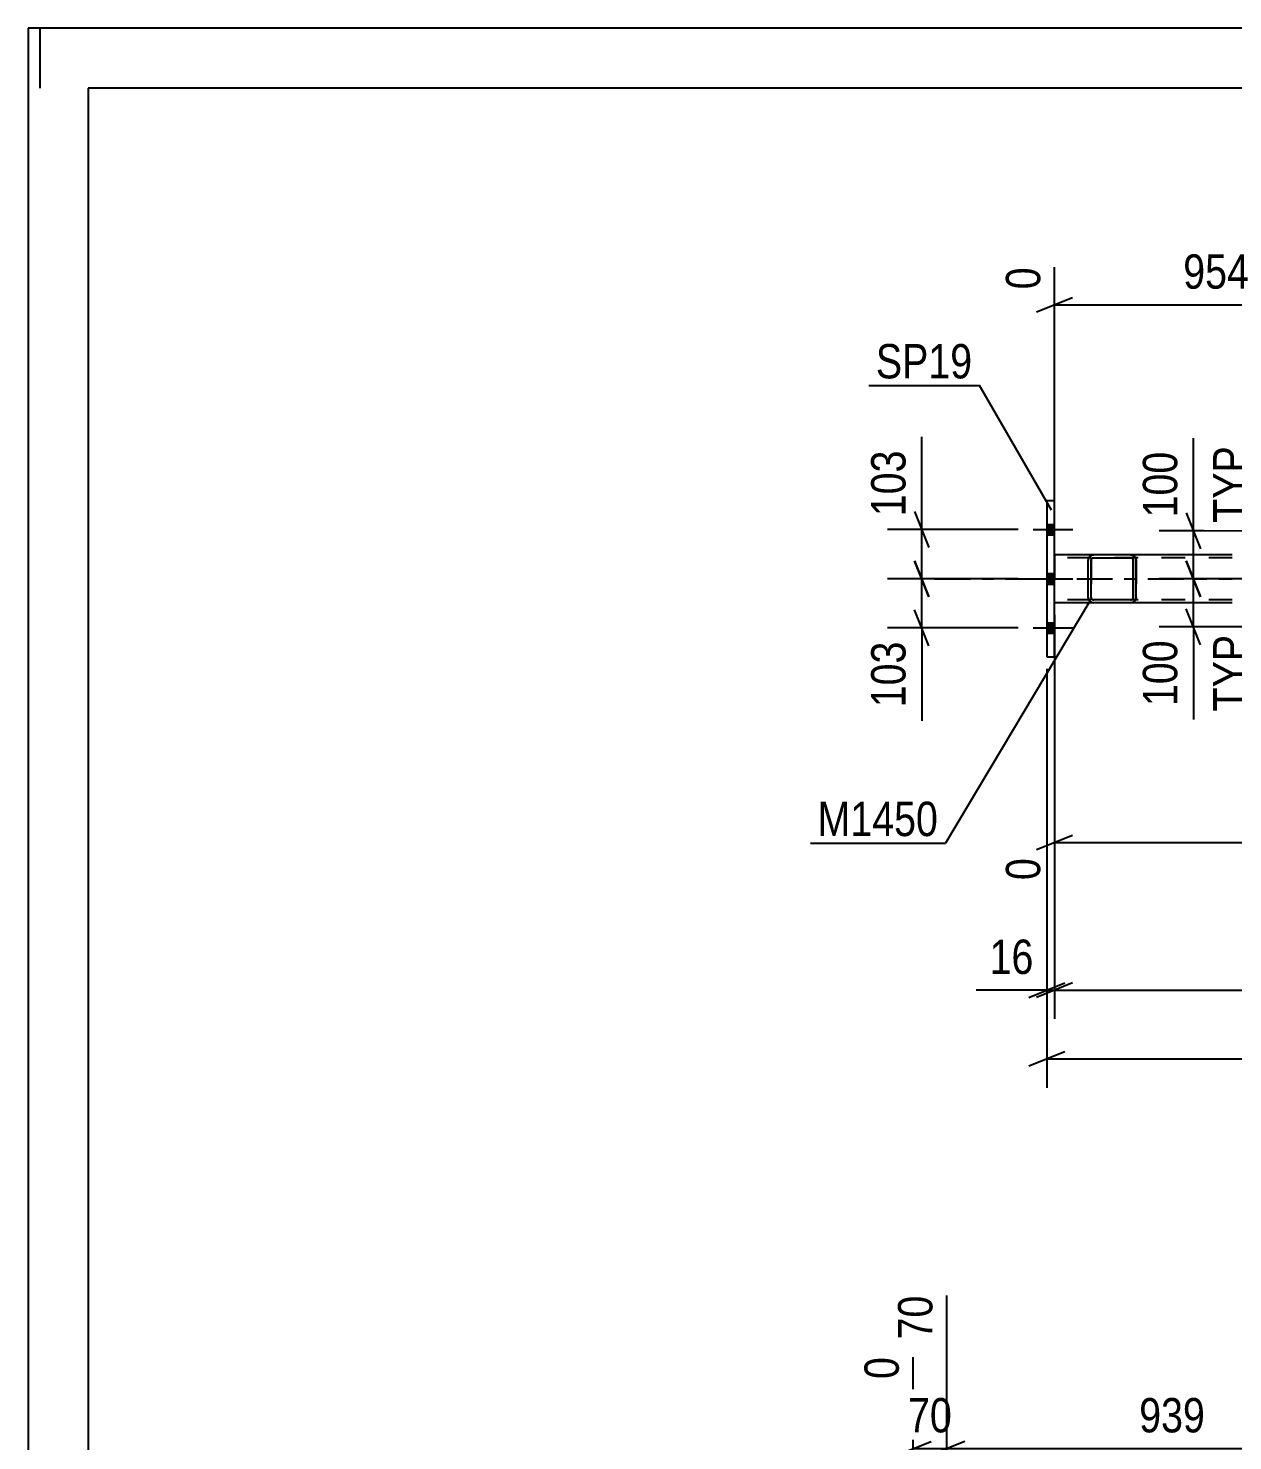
# Model space of a CAD drawing. Header units: millimetres. Extents: x -110 to 731, y -430 to 164.
# Drawn here: x -110.1 to -9.7, y 46.1 to 163.9 of the extents above; entities that cross this region are included whole.
import ezdxf

# ---------------------------------------------------------------- set-up
doc = ezdxf.new("R2010")
doc.units = ezdxf.units.MM
doc.linetypes.add('DXK_LINE_DOT2', pattern=[3.9198, 1.9599, -1.9599])
doc.linetypes.add('DXK_LINE_DOT3', pattern=[5.9187, 2.979, -0.9799, 0.9799, -0.9799])
doc.styles.add('Arial Narrow', font='ARIALN.TTF', dxfattribs={"height": 0.2})

# ---------------------------------------------------------------- blocks, each defined once
blk = doc.blocks.new('Unknown-570343290-53952')
at = {"color": 5, "linetype": 'Continuous'}
for p, q in [((730.87, 163.91), (-110.13, 163.91)), ((-110.13, 163.91), (-110.13, -430.09)), ((-109.13, 158.91), (-109.13, 163.91)), ((725.87, 158.91), (-105.13, 158.91)), ((-105.13, 158.91), (-105.13, -425.09))]:
    blk.add_line(p, q, dxfattribs=at)
blk = doc.blocks.new('Bolt-570343290-68945 - 68787')
at = {"linetype": 'Continuous'}
for points in [[(-24.58, 121.67), (-24.58, 122.55), (-25.22, 122.55), (-25.22, 121.67)], [(-24.58, 121.67), (-24.58, 122.55), (-25.22, 122.55), (-25.22, 121.67)], [(-24.58, 121.67), (-24.58, 122.55), (-25.22, 122.55), (-25.22, 121.67)], [(-24.58, 117.57), (-24.58, 118.45), (-25.22, 118.45), (-25.22, 117.57)], [(-24.58, 117.57), (-24.58, 118.45), (-25.22, 118.45), (-25.22, 117.57)], [(-24.58, 113.47), (-24.58, 114.35), (-25.22, 114.35), (-25.22, 113.47)], [(-24.58, 113.47), (-24.58, 114.35), (-25.22, 114.35), (-25.22, 113.47)], [(-24.58, 113.47), (-24.58, 114.35), (-25.22, 114.35), (-25.22, 113.47)]]:
    blk.add_hatch(color=1, dxfattribs=at).paths.add_polyline_path(points)
at = {"color": 1, "linetype": 'Continuous'}
for p, q in [((-25.22, 122.55), (-24.58, 122.55)), ((-25.22, 122.55), (-24.58, 122.55)), ((-25.22, 122.55), (-24.58, 122.55)), ((-26.38, 122.11), (-23.06, 122.11)), ((-26.38, 122.11), (-23.06, 122.11)), ((-26.38, 122.11), (-23.06, 122.11)), ((-25.22, 121.67), (-24.58, 121.67)), ((-25.22, 121.67), (-24.58, 121.67)), ((-25.22, 121.67), (-24.58, 121.67)), ((-26.38, 118.01), (-23.06, 118.01)), ((-26.38, 118.01), (-23.06, 118.01)), ((-25.22, 118.45), (-24.58, 118.45)), ((-25.22, 118.45), (-24.58, 118.45)), ((-25.22, 117.57), (-24.58, 117.57)), ((-25.22, 117.57), (-24.58, 117.57)), ((-25.22, 114.35), (-24.58, 114.35)), ((-25.22, 114.35), (-24.58, 114.35)), ((-25.22, 114.35), (-24.58, 114.35)), ((-26.38, 113.91), (-23.06, 113.91)), ((-26.38, 113.91), (-23.06, 113.91)), ((-26.38, 113.91), (-23.06, 113.91)), ((-25.22, 113.47), (-24.58, 113.47)), ((-25.22, 113.47), (-24.58, 113.47)), ((-25.22, 113.47), (-24.58, 113.47))]:
    blk.add_line(p, q, dxfattribs=at)
blk = doc.blocks.new('Part-570343290-68815 - 68787')
at = {"color": 2, "linetype": 'Continuous'}
for p, q in [((-9.78, 120.01), (-24.58, 120.01)), ((-21.31, 116.01), (-24.58, 116.01)), ((-9.78, 116.01), (-18.25, 116.01))]:
    blk.add_line(p, q, dxfattribs=at)
at = {"color": 7, "linetype": 'DXK_LINE_DOT2'}
for p, q in [((-24.58, 120.01), (-24.58, 116.01)), ((-9.78, 119.77), (-24.58, 119.77)), ((-9.78, 116.25), (-24.58, 116.25)), ((-18.25, 116.01), (-21.31, 116.01))]:
    blk.add_line(p, q, dxfattribs=at)
at = {"color": 7, "linetype": 'DXK_LINE_DOT3'}
blk.add_line((-34.58, 118.01), (-9.78, 118.01), dxfattribs=at)
blk = doc.blocks.new('Part-570343290-68818 - 68787')
at = {"color": 2, "linetype": 'Continuous'}
for p, q in [((-24.58, 124.51), (-25.22, 124.51)), ((-25.22, 124.51), (-25.22, 111.51)), ((-24.58, 111.51), (-24.58, 124.51)), ((-25.22, 111.51), (-24.58, 111.51))]:
    blk.add_line(p, q, dxfattribs=at)
at = {"color": 7, "linetype": 'DXK_LINE_DOT2'}
for p, q in [((-25.22, 124.51), (-25.22, 111.51)), ((-24.58, 111.51), (-24.58, 124.51))]:
    blk.add_line(p, q, dxfattribs=at)
blk = doc.blocks.new('Part-570343290-68891 - 68787')
at = {"color": 2, "linetype": 'Continuous'}
for p, q in [((-21.78, 119.53), (-21.75, 119.71)), ((-21.75, 119.71), (-21.78, 119.53)), ((-21.78, 116.49), (-21.78, 119.53)), ((-21.78, 119.53), (-21.78, 119.53)), ((-21.78, 116.49), (-21.78, 119.53)), ((-21.54, 119.53), (-21.52, 119.62)), ((-21.54, 116.49), (-21.54, 119.53)), ((-21.52, 119.62), (-21.47, 119.7)), ((-21.3, 120.01), (-21.49, 119.97)), ((-21.47, 119.7), (-21.39, 119.75)), ((-21.4, 119.75), (-21.39, 119.75)), ((-21.39, 119.75), (-21.3, 119.77)), ((-18.26, 120.01), (-21.3, 120.01)), ((-21.3, 119.77), (-18.26, 119.77)), ((-18.08, 119.97), (-18.26, 120.01)), ((-18.26, 119.77), (-18.17, 119.75)), ((-18.17, 119.75), (-18.09, 119.7)), ((-18.09, 119.7), (-18.17, 119.75)), ((-18.09, 119.7), (-18.04, 119.62)), ((-18.04, 119.62), (-18.09, 119.7)), ((-18.04, 119.62), (-18.02, 119.53)), ((-18.02, 119.53), (-18.04, 119.62)), ((-18.02, 116.49), (-18.02, 119.53)), ((-18.02, 119.53), (-18.02, 119.53)), ((-18.02, 119.53), (-18.02, 116.49)), ((-17.78, 119.53), (-17.82, 119.71)), ((-17.78, 116.49), (-17.78, 119.53)), ((-21.78, 116.49), (-21.78, 116.49)), ((-21.75, 116.3), (-21.78, 116.49)), ((-21.78, 116.49), (-21.75, 116.3)), ((-21.52, 116.39), (-21.54, 116.49)), ((-21.47, 116.32), (-21.52, 116.39)), ((-21.49, 116.04), (-21.49, 116.04)), ((-21.49, 116.04), (-21.3, 116.01)), ((-21.39, 116.26), (-21.47, 116.32)), ((-21.4, 116.26), (-21.39, 116.26)), ((-21.3, 116.25), (-21.39, 116.26)), ((-18.26, 116.25), (-21.3, 116.25)), ((-18.26, 116.01), (-21.3, 116.01)), ((-18.17, 116.26), (-18.26, 116.25)), ((-18.26, 116.01), (-18.08, 116.04)), ((-18.09, 116.32), (-18.17, 116.26)), ((-18.17, 116.26), (-18.09, 116.32)), ((-18.04, 116.39), (-18.09, 116.32)), ((-18.09, 116.32), (-18.04, 116.39)), ((-18.02, 116.49), (-18.04, 116.39)), ((-18.04, 116.39), (-18.02, 116.49)), ((-18.02, 116.49), (-18.02, 116.49)), ((-17.82, 116.3), (-17.78, 116.49))]:
    blk.add_line(p, q, dxfattribs=at)
at = {"color": 7, "linetype": 'DXK_LINE_DOT2'}
for p, q in [((-21.53, 119.62), (-21.54, 119.53)), ((-21.54, 119.53), (-21.54, 119.53)), ((-21.54, 119.53), (-21.54, 116.49)), ((-21.47, 119.7), (-21.53, 119.62)), ((-21.49, 119.97), (-21.3, 120.01)), ((-21.49, 119.97), (-21.49, 119.97)), ((-21.4, 119.75), (-21.47, 119.7)), ((-21.39, 119.75), (-21.3, 119.77)), ((-21.3, 120.01), (-21.3, 120.01)), ((-21.3, 120.01), (-21.3, 120.01)), ((-21.3, 119.77), (-21.3, 119.77)), ((-21.3, 119.77), (-21.3, 119.77)), ((-18.26, 120.01), (-18.08, 119.97)), ((-18.17, 119.75), (-18.26, 119.77)), ((-18.17, 119.75), (-18.17, 119.75)), ((-17.82, 119.71), (-17.78, 119.53)), ((-17.78, 119.53), (-17.78, 119.53)), ((-17.78, 119.53), (-17.78, 116.49)), ((-21.54, 116.49), (-21.54, 116.49)), ((-21.54, 116.49), (-21.53, 116.39)), ((-21.53, 116.39), (-21.47, 116.32)), ((-21.3, 116.01), (-21.49, 116.04)), ((-21.47, 116.32), (-21.4, 116.26)), ((-21.39, 116.26), (-21.3, 116.25)), ((-21.3, 116.25), (-21.3, 116.25)), ((-21.3, 116.25), (-21.3, 116.25)), ((-21.3, 116.01), (-21.3, 116.01)), ((-21.3, 116.01), (-21.3, 116.01)), ((-18.26, 116.25), (-18.17, 116.26)), ((-18.08, 116.04), (-18.26, 116.01)), ((-18.17, 116.26), (-18.17, 116.26)), ((-17.78, 116.49), (-17.82, 116.3)), ((-17.78, 116.49), (-17.78, 116.49))]:
    blk.add_line(p, q, dxfattribs=at)
at = {"color": 2, "linetype": 'Continuous'}
for centre, start, end in [((-21.3, 119.53), 112.5, 157.5), ((-21.3, 119.53), 112.5, 157.5), ((-18.26, 119.53), 22.5, 67.5), ((-21.3, 116.49), 202.5, 247.5), ((-21.3, 116.49), 202.5, 247.5), ((-18.26, 116.49), 292.5, 337.5)]:
    blk.add_arc(centre, 0.48, start, end, dxfattribs=at)
at = {"color": 7, "linetype": 'DXK_LINE_DOT2'}
for centre, start, end in [((-18.26, 119.53), 22.5, 67.5), ((-18.26, 116.49), 292.5, 337.5)]:
    blk.add_arc(centre, 0.48, start, end, dxfattribs=at)
blk = doc.blocks.new('StraightDimension-570343290-74703 - 68787')
at = {"color": 7, "linetype": 'Continuous'}
for p, q in [((-24.58, 110.51), (-24.58, 81.31)), ((-23.08, 84.31), (-26.08, 83.11)), ((-24.58, 83.71), (688.44, 83.71))]:
    blk.add_line(p, q, dxfattribs=at)
blk = doc.blocks.new('StraightDimension-570343290-69791 - 68787')
at = {"color": 7, "linetype": 'Continuous'}
for p, q in [((-13.01, 122.01), (-13.01, 129.74)), ((-13.01, 122.01), (-13.01, 129.74)), ((-13.61, 123.51), (-12.41, 120.51)), ((1.35, 122.01), (-15.86, 122.01)), ((-13.01, 118.01), (-13.01, 122.01)), ((-12.41, 116.51), (-13.61, 119.51)), ((3.55, 118.01), (-15.86, 118.01))]:
    blk.add_line(p, q, dxfattribs=at)
at = {"color": 0, "linetype": 'Continuous'}
blk.add_wipeout([(-7.91, 129.67), (-12.11, 129.67), (-12.11, 122.08), (-7.91, 122.08)], dxfattribs=at)
at = {"color": 0}
blk.add_wipeout([(-13.76, 129.22), (-17.96, 129.22), (-17.96, 122.53), (-13.76, 122.53)], dxfattribs=at)
at = {"color": 3, "style": 'Arial Narrow'}
blk.add_text('100', height=2.863, rotation=90.0002, dxfattribs=at).set_placement((-14.36, 123.13))
at = {"color": 3, "linetype": 'Continuous', "style": 'Arial Narrow'}
blk.add_text('TYP', height=2.863, rotation=90.0002, dxfattribs=at).set_placement((-8.51, 122.68))
blk = doc.blocks.new('StraightDimension-570343290-69792 - 68787')
at = {"color": 7, "linetype": 'Continuous'}
for p, q in [((-13.61, 119.51), (-12.41, 116.51)), ((3.55, 118.01), (-15.86, 118.01)), ((-13.01, 114.01), (-13.01, 118.01)), ((-12.41, 112.51), (-13.61, 115.51)), ((1.35, 114.01), (-15.86, 114.01)), ((-13.01, 114.01), (-13.01, 106.27)), ((-13.01, 114.01), (-13.01, 106.27))]:
    blk.add_line(p, q, dxfattribs=at)
at = {"color": 0}
blk.add_wipeout([(-13.76, 113.48), (-17.96, 113.48), (-17.96, 106.8), (-13.76, 106.8)], dxfattribs=at)
at = {"color": 0, "linetype": 'Continuous'}
blk.add_wipeout([(-7.91, 113.93), (-12.11, 113.93), (-12.11, 106.35), (-7.91, 106.35)], dxfattribs=at)
at = {"color": 3, "linetype": 'Continuous', "style": 'Arial Narrow'}
blk.add_text('TYP', height=2.863, rotation=90.0002, dxfattribs=at).set_placement((-8.51, 106.95))
at = {"color": 3, "style": 'Arial Narrow'}
blk.add_text('100', height=2.863, rotation=90.0002, dxfattribs=at).set_placement((-14.36, 107.4))
blk = doc.blocks.new('StraightDimension-570343290-69809 - 68787')
at = {"color": 7, "linetype": 'Continuous'}
for p, q in [((-35.66, 122.11), (-35.66, 129.84)), ((-35.66, 122.11), (-35.66, 129.84)), ((-36.26, 123.61), (-35.06, 120.61)), ((-27.62, 122.11), (-38.51, 122.11)), ((-35.66, 118.01), (-35.66, 122.11)), ((-35.06, 116.51), (-36.26, 119.51)), ((-27.62, 118.01), (-38.51, 118.01))]:
    blk.add_line(p, q, dxfattribs=at)
at = {"color": 0}
blk.add_wipeout([(-36.41, 129.32), (-40.61, 129.32), (-40.61, 122.63), (-36.41, 122.63)], dxfattribs=at)
at = {"color": 3, "style": 'Arial Narrow'}
blk.add_text('103', height=2.863, rotation=90.0002, dxfattribs=at).set_placement((-37.01, 123.23))
blk = doc.blocks.new('StraightDimension-570343290-69810 - 68787')
at = {"color": 7, "linetype": 'Continuous'}
for p, q in [((-36.26, 119.51), (-35.06, 116.51)), ((-27.62, 118.01), (-38.51, 118.01)), ((-35.66, 113.91), (-35.66, 118.01)), ((-35.06, 112.41), (-36.26, 115.41)), ((-27.62, 113.91), (-38.51, 113.91)), ((-35.66, 113.91), (-35.66, 106.17)), ((-35.66, 113.91), (-35.66, 106.17))]:
    blk.add_line(p, q, dxfattribs=at)
at = {"color": 0}
blk.add_wipeout([(-36.41, 113.38), (-40.61, 113.38), (-40.61, 106.7), (-36.41, 106.7)], dxfattribs=at)
at = {"color": 3, "style": 'Arial Narrow'}
blk.add_text('103', height=2.863, rotation=90.0002, dxfattribs=at).set_placement((-37.01, 107.3))
blk = doc.blocks.new('StraightDimension-570343290-70975 - 68787')
at = {"color": 7, "linetype": 'Continuous'}
for p, q in [((2.35, 123.01), (2.35, 147.64)), ((-24.58, 121.01), (-24.58, 143.98)), ((-23.08, 141.45), (-26.08, 140.25)), ((0.85, 140.25), (3.85, 141.45)), ((-24.58, 140.85), (2.35, 140.85))]:
    blk.add_line(p, q, dxfattribs=at)
at = {"color": 0}
blk.add_wipeout([(-7.77, 141.6), (-7.77, 145.8), (-14.46, 145.8), (-14.46, 141.6)], dxfattribs=at)
at = {"color": 3, "style": 'Arial Narrow'}
blk.add_text('954', height=2.863, dxfattribs=at).set_placement((-13.86, 142.2))
at = {"color": 0, "linetype": 'Continuous'}
for points in [[(1.75, 148.24), (-2.45, 148.24), (-2.45, 141.55), (1.75, 141.55)], [(-25.18, 144.58), (-29.38, 144.58), (-29.38, 141.55), (-25.18, 141.55)]]:
    blk.add_wipeout(points, dxfattribs=at)
at = {"color": 3, "linetype": 'Continuous', "style": 'Arial Narrow'}
for s, height, p in [('954', 2.863, (1.15, 142.15)), ('0', 2.86, (-25.78, 142.15))]:
    blk.add_text(s, height=height, rotation=90.0002, dxfattribs=at).set_placement(p)
blk = doc.blocks.new('StraightDimension-570343290-74027 - 68787')
at = {"color": 7, "linetype": 'Continuous'}
for p, q in [((-24.58, 115.01), (-24.58, 92.89)), ((35.35, 108.81), (35.35, 87.4)), ((-23.08, 96.61), (-26.08, 95.41)), ((33.85, 95.41), (36.85, 96.61)), ((-24.58, 96.01), (35.35, 96.01))]:
    blk.add_line(p, q, dxfattribs=at)
at = {"color": 0}
blk.add_wipeout([(9.64, 96.76), (9.64, 100.96), (1.13, 100.96), (1.13, 96.76)], dxfattribs=at)
at = {"color": 3, "style": 'Arial Narrow'}
blk.add_text('1779', height=2.863, dxfattribs=at).set_placement((1.73, 97.36))
at = {"color": 0, "linetype": 'Continuous'}
for points in [[(-25.18, 95.31), (-29.38, 95.31), (-29.38, 92.29), (-25.18, 92.29)], [(34.75, 95.31), (30.55, 95.31), (30.55, 86.8), (34.75, 86.8)]]:
    blk.add_wipeout(points, dxfattribs=at)
at = {"color": 3, "linetype": 'Continuous', "style": 'Arial Narrow'}
for s, height, p in [('0', 2.86, (-25.78, 92.89)), ('1779', 2.863, (34.15, 87.4))]:
    blk.add_text(s, height=height, rotation=90.0002, dxfattribs=at).set_placement(p)
blk = doc.blocks.new('StraightDimension-570343290-74704 - 68787')
at = {"color": 7, "linetype": 'Continuous'}
for p, q in [((-25.22, 110.51), (-25.22, 81.31)), ((-24.58, 110.51), (-24.58, 81.31)), ((-25.22, 83.71), (-31.13, 83.71)), ((-25.22, 83.71), (-31.13, 83.71)), ((-26.72, 83.11), (-23.72, 84.31)), ((-23.08, 84.31), (-26.08, 83.11)), ((-25.22, 83.71), (-24.58, 83.71))]:
    blk.add_line(p, q, dxfattribs=at)
at = {"color": 0}
blk.add_wipeout([(-25.75, 84.46), (-25.75, 88.66), (-30.6, 88.66), (-30.6, 84.46)], dxfattribs=at)
at = {"color": 3, "style": 'Arial Narrow'}
blk.add_text('16', height=2.863, dxfattribs=at).set_placement((-30, 85.06))
blk = doc.blocks.new('StraightDimension-570343290-74733 - 68787')
at = {"color": 7, "linetype": 'Continuous'}
for p, q in [((-25.22, 110.51), (-25.22, 75.58)), ((-23.72, 78.58), (-26.72, 77.38)), ((-25.22, 77.98), (689.08, 77.98))]:
    blk.add_line(p, q, dxfattribs=at)
blk = doc.blocks.new('StraightDimension-570343290-65586 - 41617')
at = {"color": 7, "linetype": 'Continuous'}
for p, q in [((-33.57, 10.15), (-33.57, 58.25)), ((-36.37, 3), (-36.37, 53.12)), ((-37.87, 44.89), (-34.87, 46.09)), ((-32.07, 46.09), (-35.07, 44.89)), ((-36.37, 45.49), (-33.57, 45.49))]:
    blk.add_line(p, q, dxfattribs=at)
at = {"color": 0, "linetype": 'Continuous'}
blk.add_wipeout([(-34.17, 58.85), (-38.37, 58.85), (-38.37, 53.99), (-34.17, 53.99)], dxfattribs=at)
at = {"color": 3, "linetype": 'Continuous', "style": 'Arial Narrow'}
blk.add_text('70', height=2.863, rotation=90.0002, dxfattribs=at).set_placement((-34.77, 54.59))
at = {"color": 0}
blk.add_wipeout([(-32.54, 46.24), (-32.54, 50.44), (-37.4, 50.44), (-37.4, 46.24)], dxfattribs=at)
at = {"color": 3, "style": 'Arial Narrow'}
blk.add_text('70', height=2.863, dxfattribs=at).set_placement((-36.8, 46.84))
at = {"color": 0, "linetype": 'Continuous'}
blk.add_wipeout([(-36.97, 53.72), (-41.17, 53.72), (-41.17, 50.69), (-36.97, 50.69)], dxfattribs=at)
at = {"color": 3, "linetype": 'Continuous', "style": 'Arial Narrow'}
blk.add_text('0', height=2.86, rotation=90.0002, dxfattribs=at).set_placement((-37.57, 51.29))
blk = doc.blocks.new('StraightDimension-570343290-65585 - 41617')
at = {"color": 7, "linetype": 'Continuous'}
for p, q in [((-33.57, 10.15), (-33.57, 58.25)), ((3.99, 10.84), (3.99, 54.1)), ((-32.07, 46.09), (-35.07, 44.89)), ((2.49, 44.89), (5.49, 46.09)), ((-33.57, 45.49), (3.99, 45.49))]:
    blk.add_line(p, q, dxfattribs=at)
at = {"color": 0}
blk.add_wipeout([(-11.45, 46.24), (-11.45, 50.44), (-18.13, 50.44), (-18.13, 46.24)], dxfattribs=at)
at = {"color": 3, "style": 'Arial Narrow'}
blk.add_text('939', height=2.863, dxfattribs=at).set_placement((-17.53, 46.84))
at = {"color": 0, "linetype": 'Continuous'}
blk.add_wipeout([(3.39, 54.7), (-0.81, 54.7), (-0.81, 46.19), (3.39, 46.19)], dxfattribs=at)
at = {"color": 3, "linetype": 'Continuous', "style": 'Arial Narrow'}
blk.add_text('1009', height=2.863, rotation=90.0002, dxfattribs=at).set_placement((2.79, 46.79))
blk = doc.blocks.new('Mark-570343290-85022 - 68787')
at = {"color": 30, "linetype": 'Continuous'}
for p in [(-40.08, 134.12), (-24.84, 123.73)]:
    blk.add_line(p, (-30.84, 134.12), dxfattribs=at)
at = {"color": 0}
blk.add_wipeout([(-31.44, 134.72), (-31.44, 137.72), (-39.48, 137.72), (-39.48, 134.72)], dxfattribs=at)
blk.add_wipeout([(-31.44, 134.72), (-31.44, 137.72), (-39.48, 137.72), (-39.48, 134.72)], dxfattribs=at)
at = {"color": 3, "style": 'Arial Narrow'}
blk.add_text('SP19', height=2.863, dxfattribs=at).set_placement((-39.48, 134.72))
blk = doc.blocks.new('Mark-570343290-88176 - 68787')
at = {"color": 30, "linetype": 'Continuous'}
for p in [(-21.65, 116.14), (-44.94, 95.96)]:
    blk.add_line(p, (-33.69, 95.96), dxfattribs=at)
at = {"color": 0}
blk.add_wipeout([(-34.29, 96.56), (-34.29, 99.56), (-44.34, 99.56), (-44.34, 96.56)], dxfattribs=at)
blk.add_wipeout([(-34.29, 96.56), (-34.29, 99.56), (-44.34, 99.56), (-44.34, 96.56)], dxfattribs=at)
at = {"color": 3, "style": 'Arial Narrow'}
blk.add_text('M1450', height=2.863, dxfattribs=at).set_placement((-44.34, 96.56))

msp = doc.modelspace()

# ---------------------------------------------------------------- block references
for name in ['Unknown-570343290-53952', 'Part-570343290-68818 - 68787', 'Bolt-570343290-68945 - 68787', 'Part-570343290-68815 - 68787', 'Part-570343290-68891 - 68787']:
    msp.add_blockref(name, (0, 0))

# ---------------------------------------------------------------- next in the draw order: block references
for name in ['StraightDimension-570343290-69809 - 68787', 'StraightDimension-570343290-69791 - 68787', 'StraightDimension-570343290-74703 - 68787', 'StraightDimension-570343290-65586 - 41617']:
    msp.add_blockref(name, (0, 0))

# ---------------------------------------------------------------- next in the draw order: block references
for name in ['StraightDimension-570343290-70975 - 68787', 'StraightDimension-570343290-69810 - 68787', 'StraightDimension-570343290-69792 - 68787', 'StraightDimension-570343290-65585 - 41617']:
    msp.add_blockref(name, (0, 0))

# ---------------------------------------------------------------- next in the draw order: block references
for name in ['Mark-570343290-85022 - 68787', 'StraightDimension-570343290-74027 - 68787']:
    msp.add_blockref(name, (0, 0))

# ---------------------------------------------------------------- next in the draw order: block references
msp.add_blockref('StraightDimension-570343290-74704 - 68787', (0, 0))

# ---------------------------------------------------------------- next in the draw order: block references
msp.add_blockref('StraightDimension-570343290-74733 - 68787', (0, 0))

# ---------------------------------------------------------------- next in the draw order: block references
msp.add_blockref('Mark-570343290-88176 - 68787', (0, 0))

doc.saveas('drawing.dxf')
